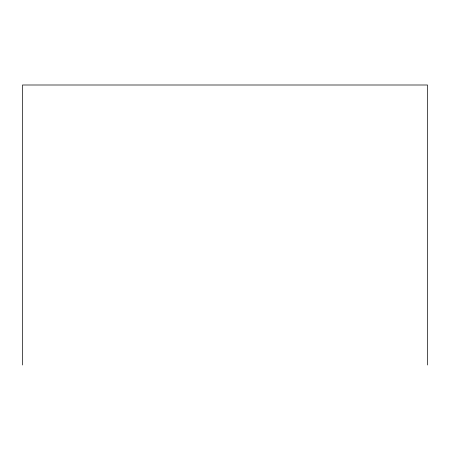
<?xml version="1.0" encoding="UTF-8"?>
<svg xmlns="http://www.w3.org/2000/svg" width="450" height="450" viewBox="0 0 450 450"><rect width="100%" height="100%" fill="white"/><g stroke="black" fill="none" stroke-linecap="round" stroke-linejoin="round"><path stroke-width="0.67" d="M427.5 365.001L427.5 84.999L22.5 84.999L22.5 365.001"/></g></svg>
